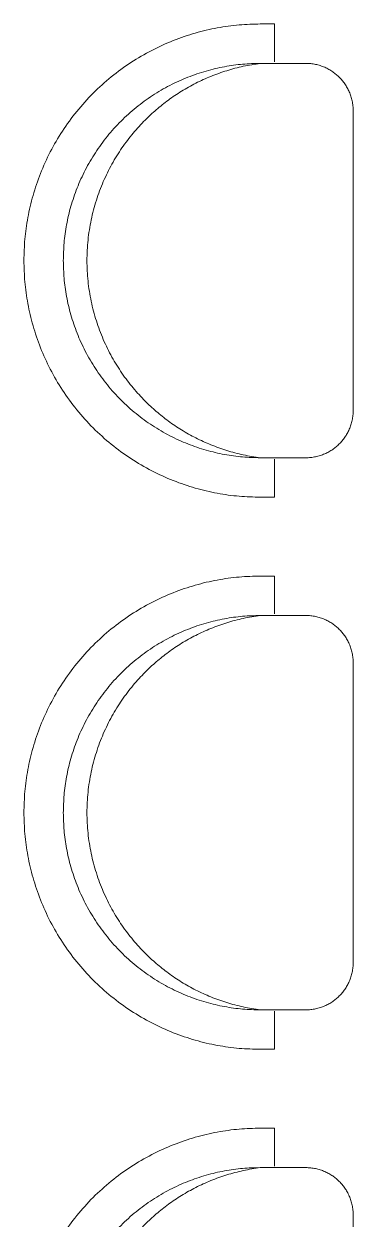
# Model space of a CAD drawing. Header units: millimetres. Extents: x -3370 to 37592, y -25802 to 13127.
# Drawn here: x 9416 to 9834, y -3007 to -1492 of the extents above; entities that cross this region are included whole.
import ezdxf

# ---------------------------------------------------------------- set-up
doc = ezdxf.new("R2010")
doc.units = ezdxf.units.MM
doc.layers.add('ID_EXISTING_SUPERSEDED', color=7, linetype='Continuous', lineweight=25, true_color=0x9e978b)
doc.layers.add('LG Furniture_dwg _2_', color=8, linetype='Continuous', lineweight=9)
doc.layers.add('图层 01', color=7, linetype='Continuous', lineweight=9)
doc.layers.get('ID_EXISTING_SUPERSEDED').off()

# ---------------------------------------------------------------- blocks, each defined once
blk = doc.blocks.new('LG Furniture_dwg _2__LG Furniture_dwg _2__LG Furniture_dwg_图块 01-1786685-Lower Ground Floor-2227233-Lower Ground Floor-2333689-Lower Ground Floor')
at = {"layer": '图层 01'}
for p, q in [((117.8, 250), (60, 250)), ((0, 190), (0, -190))]:
    blk.add_line(p, q, dxfattribs=at)
at = {"layer": '图层 01', "flags": 128}
for points in [[(117.8, 300), (100, 300), (100, 252)], [(60, -250), (100, -250), (117.8, -250)], [(100, -251.7), (100, -300), (117.8, -300)]]:
    blk.add_lwpolyline(points, dxfattribs=at)
at = {"layer": '图层 01'}
for points, weights in [([(417.8, 0), (417.8, 300), (117.8, 300)], [1, 0.707106781187, 1]), ([(60, 250), (35.1, 250), (17.6, 232.4)], [0.853553390593, 0.853553390593, 1]), ([(263.9, 178.2), (203.1, 239.1), (117.8, 250)], [1, 0.876120628291, 0.857030973443]), ([(367.8, 0), (367.8, 250), (117.8, 250)], [1, 0.707106781187, 1]), ([(17.6, 232.4), (0, 214.9), (0, 190)], [1, 0.853553390593, 0.853553390593]), ([(263.9, -178.2), (442.2, 0), (263.9, 178.2)], [1, 0.707106781187, 1]), ([(117.8, -250), (367.8, -250), (367.8, 0)], [1, 0.707106781187, 1]), ([(117.8, -300), (417.8, -300), (417.8, 0)], [1, 0.707106781187, 1]), ([(117.8, -250), (203.1, -239.1), (263.9, -178.2)], [0.857030973443, 0.876120628291, 1]), ([(0, -190), (0, -214.9), (17.6, -232.4)], [0.853553390593, 0.853553390594, 1]), ([(17.6, -232.4), (35.1, -250), (60, -250)], [1, 0.853553390594, 0.853553390593])]:
    blk.add_rational_spline(points, weights, degree=2, dxfattribs=at)
blk = doc.blocks.new('LG Furniture_dwg _2__LG Furniture_dwg _2_-2222735-Lower Ground Floor-2333706-Lower Ground Floor')
at = {"layer": 'ID_EXISTING_SUPERSEDED', "extrusion": (0, 0, -1), "zscale": -1}
for p in [(-49723.4, -1086.2), (-49723.4, -1786.2), (-49723.4, -2486.2)]:
    blk.add_blockref('LG Furniture_dwg _2__LG Furniture_dwg _2__LG Furniture_dwg_图块 01-1786685-Lower Ground Floor-2227233-Lower Ground Floor-2333689-Lower Ground Floor', p, dxfattribs=at)
blk = doc.blocks.new('LG Furniture_dwg _2_-2222735-Lower Ground Floor')
blk.add_blockref('LG Furniture_dwg _2__LG Furniture_dwg _2_-2222735-Lower Ground Floor-2333706-Lower Ground Floor', (-39889.3, -705.5))

msp = doc.modelspace()

# ---------------------------------------------------------------- block references
at = {"layer": 'LG Furniture_dwg _2_', "color": 7}
msp.add_blockref('LG Furniture_dwg _2_-2222735-Lower Ground Floor', (0, 0), dxfattribs=at)

doc.saveas('drawing.dxf')
